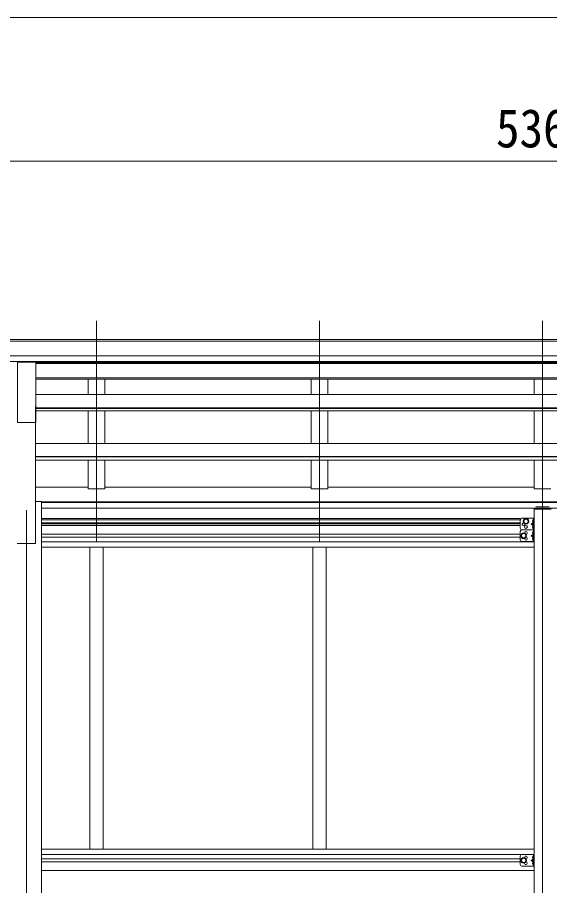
# Model space of a CAD drawing. Units: millimetres at full size, sheet at 1:35; details may follow other scales. Extents: x -9783 to 9892, y -6828 to 6752.
# Drawn here: x 3271 to 4869, y 62 to 2670 of the extents above; entities that cross this region are included whole.
import ezdxf
from ezdxf.enums import TextEntityAlignment as Align

# ---------------------------------------------------------------- set-up
doc = ezdxf.new("R2010")
doc.units = ezdxf.units.MM
doc.header["$LTSCALE"] = 35
for name, color, linetype, lineweight in [('0-1_本体', 4, 'Continuous', 9), ('0-2_部品', 7, 'Continuous', 9), ('0-8_PARTS2', 2, 'Continuous', 9), ('0-A_寸法', 4, 'Continuous', 9), ('1-1_GLASS', 4, 'Continuous', 9), ('1-2_GLASS_SEAL', 7, 'Continuous', 9), ('1-8', 2, 'Continuous', 9)]:
    doc.layers.add(name, color=color, linetype=linetype, lineweight=lineweight)
doc.styles.add('ＭＳ ゴシック', font='')
doc.styles.get('ＭＳ ゴシック').set_extended_font_data('MS Gothic')

msp = doc.modelspace()

# ---------------------------------------------------------------- linework, layer by layer
at = {"layer": '0-1_本体'}
for p, q in [((7521.71, 1702.42), (2174.71, 1702.42)), ((7521.71, 1697.07), (2174.71, 1697.07)), ((7521.71, 1653.54), (2174.71, 1653.54)), ((7521.71, 1635.87), (2174.71, 1635.87)), ((6370.71, 1633.5), (3325.71, 1633.5)), ((6370.71, 1630.35), (3325.71, 1630.35)), ((3483.21, 1630.35), (3483.21, 1633.38)), ((3533.21, 1630.35), (3533.21, 1633.38)), ((4153.21, 1630.35), (4153.21, 1633.5)), ((4203.21, 1630.35), (4203.21, 1633.5)), ((4823.21, 1630.35), (4823.21, 1633.5)), ((6370.71, 1586.87), (3325.71, 1586.87)), ((6370.71, 1582.79), (3325.71, 1582.79)), ((3483.21, 1537.64), (3483.21, 1582.79)), ((3533.21, 1537.64), (3533.21, 1582.79)), ((4153.21, 1537.64), (4153.21, 1582.79)), ((4203.21, 1537.64), (4203.21, 1582.79)), ((4823.21, 1537.64), (4823.21, 1582.79)), ((6370.71, 1537.64), (3325.71, 1537.64)), ((3325.71, 1089.44), (3325.71, 1502.08)), ((6370.71, 1496.9), (3325.71, 1496.9)), ((6370.71, 1495.41), (3325.71, 1495.41)), ((6370.71, 1488.62), (3325.71, 1488.62)), ((3483.21, 1390.33), (3483.21, 1488.62)), ((3533.21, 1390.33), (3533.21, 1488.62)), ((4153.21, 1390.33), (4153.21, 1488.62)), ((4203.21, 1390.33), (4203.21, 1488.62)), ((4823.21, 1390.33), (4823.21, 1488.62)), ((6370.82, 1390.33), (3325.71, 1390.33)), ((6370.88, 1351.12), (3325.71, 1351.12)), ((6370.79, 1349.64), (3325.71, 1349.64)), ((6370.81, 1339.98), (3325.71, 1339.98)), ((3483.21, 1339.98), (3483.21, 1253.91)), ((3533.21, 1339.98), (3533.21, 1253.91)), ((4153.21, 1339.98), (4153.21, 1253.91)), ((4203.21, 1339.98), (4203.21, 1253.91)), ((4823.21, 1339.98), (4823.21, 1253.91)), ((3325.71, 1258.71), (3483.21, 1258.71)), ((3533.21, 1253.91), (3483.21, 1253.91)), ((3533.21, 1258.71), (4153.21, 1258.71)), ((4203.21, 1253.91), (4153.21, 1253.91)), ((4203.21, 1258.71), (4823.21, 1258.71)), ((4873.21, 1253.91), (4823.21, 1253.91)), ((3343.41, 1215.82), (3325.71, 1215.82)), ((3343.41, 1215.82), (3343.41, -1660.56)), ((6353.01, 1213.02), (3343.41, 1213.02)), ((6353.01, 1214.4), (3343.54, 1214.4)), ((6353.01, 1195.84), (3343.41, 1195.84)), ((3325.71, 1089.44), (3270.71, 1089.44))]:
    msp.add_line(p, q, dxfattribs=at)
at = {"layer": '0-2_部品'}
for p, q in [((3326.11, 1634.15), (3271.11, 1634.15)), ((3271.11, 1453.22), (3271.11, 1634.15)), ((3326.11, 1453.22), (3326.11, 1634.15)), ((3326.11, 1453.22), (3271.11, 1453.22))]:
    msp.add_line(p, q, dxfattribs=at)
at = {"layer": '0-8_PARTS2'}
for p, q in [((3508.21, 1095.64), (3508.21, 1758.17)), ((4178.21, 1095.64), (4178.21, 1758.17)), ((4848.21, 1095.64), (4848.21, 1758.17)), ((3298.21, 1189.44), (3298.21, -1760.56))]:
    msp.add_line(p, q, dxfattribs=at)
at = {"layer": '0-A_寸法', "color": 6}
for p, q in [((-3211.79, 2670.12), (7548.21, 2670.12)), ((7528.21, 2237.8), (2168.21, 2237.8))]:
    msp.add_line(p, q, dxfattribs=at)
at = {"layer": '1-1_GLASS'}
for p, q in [((4823.21, 1192.79), (4823.21, -1360.56)), ((4780.43, 1164.33), (3343.41, 1164.33)), ((4778.43, 1160.83), (3343.41, 1160.83)), ((4778.43, 1151.83), (3343.41, 1151.83)), ((4778.43, 1148.33), (3343.41, 1148.33)), ((3343.41, 1143.33), (4778.43, 1143.33)), ((4778.43, 1117.33), (3343.41, 1117.33)), ((4778.43, 1108.33), (3343.41, 1108.33)), ((3325.71, 1089.44), (3270.71, 1089.44)), ((4820.43, 1094.83), (3343.41, 1094.83)), ((4820.43, 1078.83), (3343.41, 1078.83)), ((3488.21, 1079.33), (3488.21, 171.83)), ((3528.21, 1079.33), (3528.21, 171.83)), ((4158.21, 1079.33), (4158.21, 171.83)), ((4198.21, 1079.33), (4198.21, 171.83)), ((4823.21, 171.83), (3343.41, 171.83)), ((4823.21, 155.83), (3343.41, 155.83)), ((4781.21, 142.33), (3343.41, 142.33)), ((4781.21, 133.33), (3343.41, 133.33)), ((4823.21, 107.33), (3343.41, 107.33))]:
    msp.add_line(p, q, dxfattribs=at)
at = {"layer": '1-2_GLASS_SEAL'}
for p, q in [((4822.71, 1194.29), (4822.71, 1192.79)), ((4822.71, 1192.79), (4873.71, 1192.79)), ((4824.21, 1195.79), (4872.21, 1195.79)), ((4868.21, 1199.6), (4828.21, 1199.6)), ((4781.21, 1160.33), (4781.21, 1135.33)), ((4786.21, 1165.33), (4823.21, 1165.33)), ((4820.71, 1147.83), (4813.71, 1147.83)), ((4820.21, 1160.83), (4819.41, 1160.69)), ((4820.21, 1152.83), (4819.41, 1152.97)), ((4820.21, 1152.83), (4820.71, 1152.92)), ((4820.71, 1165.33), (4820.71, 1130.33)), ((4823.21, 1165.33), (4823.21, 1130.33)), ((4781.21, 1125.33), (4781.21, 1100.33)), ((4786.21, 1130.33), (4823.21, 1130.33)), ((4820.21, 1142.83), (4819.41, 1142.69)), ((4820.21, 1134.83), (4819.41, 1134.97)), ((4820.21, 1125.83), (4819.41, 1125.69)), ((4820.21, 1134.83), (4820.71, 1134.92)), ((4820.71, 1130.33), (4820.71, 1095.33)), ((4820.71, 1112.83), (4813.71, 1112.83)), ((4820.21, 1117.83), (4819.41, 1117.97)), ((4820.21, 1107.83), (4819.41, 1107.69)), ((4820.21, 1099.83), (4819.41, 1099.97)), ((4820.21, 1117.83), (4820.71, 1117.92)), ((4820.21, 1099.83), (4820.71, 1099.92)), ((4786.21, 1095.33), (4823.21, 1095.33)), ((4781.21, 150.33), (4781.21, 125.33)), ((4786.21, 155.33), (4823.21, 155.33)), ((4820.71, 137.83), (4813.71, 137.83)), ((4820.21, 150.83), (4819.41, 150.69)), ((4820.21, 142.83), (4819.41, 142.97)), ((4820.21, 132.83), (4819.41, 132.69)), ((4820.21, 142.83), (4820.71, 142.92)), ((4820.71, 155.33), (4820.71, 120.33)), ((4823.21, 155.33), (4823.21, 120.33)), ((4786.21, 120.33), (4823.21, 120.33)), ((4820.21, 124.83), (4819.41, 124.97)), ((4820.21, 124.83), (4820.71, 124.92))]:
    msp.add_line(p, q, dxfattribs=at)
for points in [[(4798.21, 1148.82), (4804.71, 1152.57), (4804.71, 1160.08), (4798.21, 1163.83), (4791.71, 1160.08), (4791.71, 1152.57)], [(4791.21, 1105.32), (4797.71, 1109.07), (4797.71, 1116.58), (4791.21, 1120.33), (4784.71, 1116.58), (4784.71, 1109.07)], [(4791.21, 130.32), (4797.71, 134.07), (4797.71, 141.58), (4791.21, 145.33), (4784.71, 141.58), (4784.71, 134.07)]]:
    msp.add_lwpolyline(points, close=True, dxfattribs=at)
for points in [[(4820.71, 1152.83), (4813.71, 1147.83), (4820.71, 1142.83)], [(4821.1, 1156.83), (4820.47, 1158.01), (4818.24, 1159.13)], [(4821.1, 1156.83), (4820.47, 1155.64), (4818.24, 1154.53)], [(4820.21, 1152.83), (4820.21, 1160.83), (4820.71, 1160.74), (4820.71, 1152.92)], [(4786.21, 1130.33), (4823.21, 1130.33), (4823.21, 1095.33)], [(4821.1, 1138.83), (4820.47, 1140.01), (4818.24, 1141.13)], [(4821.1, 1138.83), (4820.47, 1137.64), (4818.24, 1136.53)], [(4821.1, 1121.83), (4820.47, 1123.01), (4818.24, 1124.13)], [(4821.1, 1121.83), (4820.47, 1120.64), (4818.24, 1119.53)], [(4820.21, 1134.83), (4820.21, 1142.83), (4820.71, 1142.74), (4820.71, 1134.92)], [(4820.21, 1117.83), (4820.21, 1125.83), (4820.71, 1125.74), (4820.71, 1117.92)], [(4820.71, 1117.83), (4813.71, 1112.83), (4820.71, 1107.83)], [(4821.1, 1103.83), (4820.47, 1105.01), (4818.24, 1106.13)], [(4821.1, 1103.83), (4820.47, 1102.64), (4818.24, 1101.53)], [(4820.21, 1099.83), (4820.21, 1107.83), (4820.71, 1107.74), (4820.71, 1099.92)], [(4820.71, 142.83), (4813.71, 137.83), (4820.71, 132.83)], [(4821.1, 146.83), (4820.47, 148.01), (4818.24, 149.13)], [(4821.1, 146.83), (4820.47, 145.64), (4818.24, 144.53)], [(4821.1, 128.83), (4820.47, 130.01), (4818.24, 131.13)], [(4820.21, 142.83), (4820.21, 150.83), (4820.71, 150.74), (4820.71, 142.92)], [(4820.21, 124.83), (4820.21, 132.83), (4820.71, 132.74), (4820.71, 124.92)], [(4821.1, 128.83), (4820.47, 127.64), (4818.24, 126.53)]]:
    msp.add_lwpolyline(points, dxfattribs=at)
for centre, radius in [((4798.21, 1156.33), 8.5), ((4798.21, 1156.33), 7.5), ((4798.21, 1156.33), 6.5), ((4798.21, 1139.33), 4.25), ((4791.21, 1112.83), 8.5), ((4791.21, 1112.83), 7.5), ((4791.21, 1112.83), 6.5), ((4791.21, 137.83), 8.5), ((4791.21, 137.83), 7.5), ((4791.21, 137.83), 6.5)]:
    msp.add_circle(centre, radius, dxfattribs=at)
for centre, radius, start, end in [((4824.21, 1194.29), 1.5, 90, 180), ((4786.21, 1160.33), 5, 90, 180), ((4791.21, 1147.83), 4.25, 94.76077, 6.29431), ((4824.31, 1156.83), 6.5, 147.94412, 212.05588), ((4819.57, 1159.8), 0.9, 100, 147.94412), ((4819.57, 1153.86), 0.9, 212.05588, 260), ((4786.21, 1135.33), 5, 180, 270), ((4786.21, 1125.33), 5, 90, 180), ((4798.21, 1121.33), 4.25, 274.76077, 186.29431), ((4824.31, 1138.83), 6.5, 147.94412, 212.05588), ((4824.31, 1121.83), 6.5, 147.94412, 212.05588), ((4819.57, 1141.8), 0.9, 100, 147.94412), ((4819.57, 1135.86), 0.9, 212.05588, 260), ((4819.57, 1124.8), 0.9, 100, 147.94412), ((4786.21, 1100.33), 5, 180, 270), ((4798.21, 1104.33), 4.25, 173.70569, 85.23923), ((4824.31, 1103.83), 6.5, 147.94412, 212.05588), ((4819.57, 1118.86), 0.9, 212.05588, 260), ((4819.57, 1106.8), 0.9, 100, 147.94412), ((4819.57, 1100.86), 0.9, 212.05588, 260), ((4786.21, 150.33), 5, 90, 180), ((4798.21, 146.33), 4.25, 274.76077, 186.29431), ((4798.21, 129.33), 4.25, 173.70569, 85.23923), ((4824.31, 146.83), 6.5, 147.94412, 212.05588), ((4824.31, 128.83), 6.5, 147.94412, 212.05588), ((4819.57, 149.8), 0.9, 100, 147.94412), ((4819.57, 143.86), 0.9, 212.05588, 260), ((4819.57, 131.8), 0.9, 100, 147.94412), ((4786.21, 125.33), 5, 180, 270), ((4819.57, 125.86), 0.9, 212.05588, 260)]:
    msp.add_arc(centre, radius, start, end, dxfattribs=at)
at = {"layer": '1-8'}
msp.add_line((4848.21, 1208.57), (4848.21, -1360.56), dxfattribs=at)

# ---------------------------------------------------------------- texts
at = {"layer": '0-A_寸法', "color": 7, "style": 'ＭＳ ゴシック', "width": 0.9}
msp.add_text('5360', height=115.5, dxfattribs=at).set_placement((4708.21, 2244.8), align=Align.BOTTOM_LEFT)

doc.saveas('drawing.dxf')
